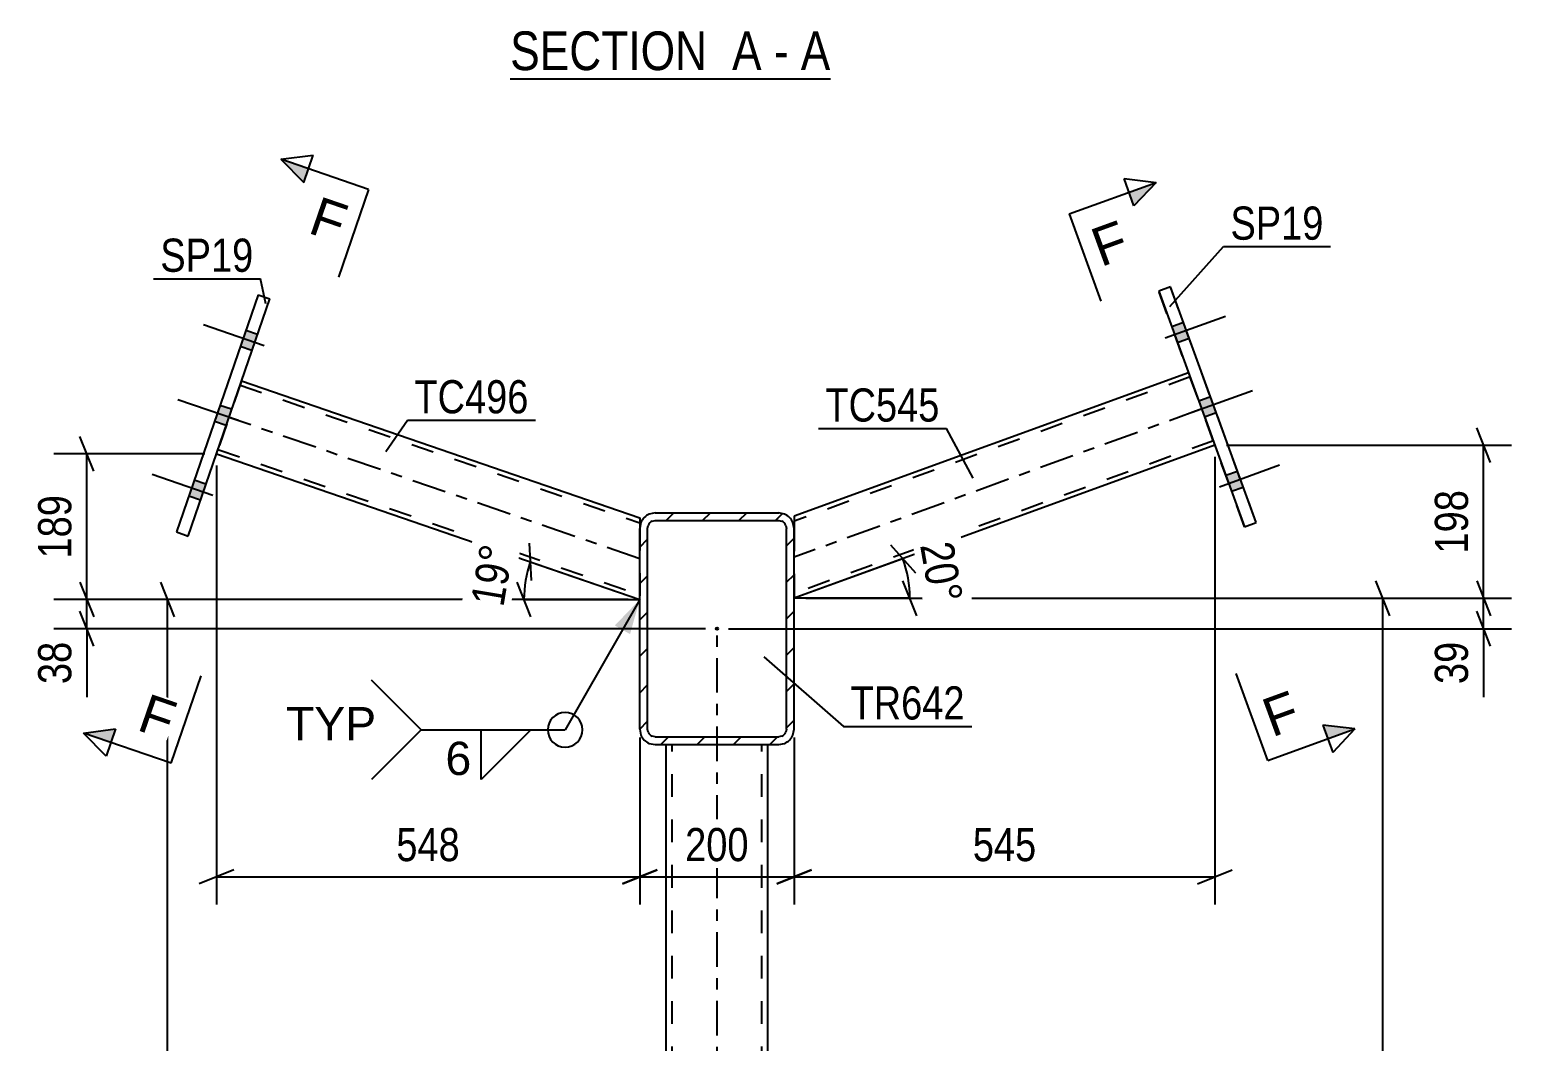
# Model space of a CAD drawing. Header units: millimetres. Extents: x 0 to 841, y 0 to 594.
# Drawn here: x 369.2 to 497.2, y 273.4 to 360.7 of the extents above; entities that cross this region are included whole.
import ezdxf

# ---------------------------------------------------------------- set-up
doc = ezdxf.new("R2010")
doc.units = ezdxf.units.MM
doc.linetypes.add('DXK_LINE_DOT2', pattern=[3.9198, 1.9599, -1.9599])
doc.linetypes.add('DXK_LINE_DOT3', pattern=[5.9187, 2.979, -0.9799, 0.9799, -0.9799])
doc.styles.add('Arial', font='ARIAL.TTF', dxfattribs={"height": 0.2})
doc.styles.add('Arial Narrow', font='ARIALN.TTF', dxfattribs={"height": 0.2})

# ---------------------------------------------------------------- blocks, each defined once
blk = doc.blocks.new('Unknown-761543589-13 - 3918')
at = {"color": 6, "linetype": 'Continuous'}
blk.add_line((410.73, 356.48), (438.38, 356.48), dxfattribs=at)
at = {"color": 0, "linetype": 'Continuous'}
for points in [[(428.84, 357.23), (428.84, 360.73), (410.73, 360.73), (410.73, 357.23)], [(432.45, 357.23), (432.45, 360.73), (429.89, 360.73), (429.89, 357.23)], [(434.77, 357.23), (434.77, 360.73), (433.5, 360.73), (433.5, 357.23)], [(438.38, 357.23), (438.38, 360.73), (435.82, 360.73), (435.82, 357.23)]]:
    blk.add_wipeout(points, dxfattribs=at)
at = {"color": 7, "linetype": 'Continuous', "style": 'Arial Narrow'}
for s, p in [('SECTION ', (410.73, 357.23)), ('A', (429.89, 357.23)), ('A', (435.82, 357.23)), ('-', (433.5, 357.23))]:
    blk.add_text(s, height=3.34, dxfattribs=at).set_placement(p)
blk = doc.blocks.new('Part-761543589-3634 - 3560')
at = {"color": 2, "linetype": 'Continuous'}
for p, q in [((467.74, 338.53), (466.74, 338.16)), ((466.74, 338.16), (474.15, 317.8)), ((475.15, 318.17), (467.74, 338.53)), ((474.15, 317.8), (475.15, 318.17))]:
    blk.add_line(p, q, dxfattribs=at)
at = {"color": 7, "linetype": 'DXK_LINE_DOT2'}
for p, q in [((474.15, 317.8), (466.74, 338.16)), ((475.15, 318.17), (467.74, 338.53))]:
    blk.add_line(p, q, dxfattribs=at)
blk = doc.blocks.new('Bolt-761543589-3649 - 3560')
at = {"linetype": 'Continuous'}
for points in [[(467.86, 335.09), (468.36, 333.71), (469.36, 334.08), (468.86, 335.46)], [(467.86, 335.09), (468.36, 333.71), (469.36, 334.08), (468.86, 335.46)], [(467.86, 335.09), (468.36, 333.71), (469.36, 334.08), (468.86, 335.46)], [(470.2, 328.67), (470.7, 327.29), (471.7, 327.66), (471.2, 329.04)], [(470.2, 328.67), (470.7, 327.29), (471.7, 327.66), (471.2, 329.04)], [(472.53, 322.25), (473.03, 320.87), (474.04, 321.24), (473.54, 322.61)], [(472.53, 322.25), (473.03, 320.87), (474.04, 321.24), (473.54, 322.61)], [(472.53, 322.25), (473.03, 320.87), (474.04, 321.24), (473.54, 322.61)]]:
    blk.add_hatch(color=1, dxfattribs=at).paths.add_polyline_path(points)
at = {"color": 1, "linetype": 'Continuous'}
for p, q in [((467.3, 334.11), (472.5, 336)), ((467.3, 334.11), (472.5, 336)), ((467.3, 334.11), (472.5, 336)), ((467.86, 335.09), (468.86, 335.46)), ((467.86, 335.09), (468.86, 335.46)), ((467.86, 335.09), (468.86, 335.46)), ((468.36, 333.71), (469.36, 334.08)), ((468.36, 333.71), (469.36, 334.08)), ((468.36, 333.71), (469.36, 334.08)), ((469.63, 327.69), (474.83, 329.58)), ((469.63, 327.69), (474.83, 329.58)), ((470.2, 328.67), (471.2, 329.04)), ((470.2, 328.67), (471.2, 329.04)), ((470.7, 327.29), (471.7, 327.66)), ((470.7, 327.29), (471.7, 327.66)), ((471.97, 321.26), (477.17, 323.16)), ((471.97, 321.26), (477.17, 323.16)), ((471.97, 321.26), (477.17, 323.16)), ((472.53, 322.25), (473.54, 322.61)), ((472.53, 322.25), (473.54, 322.61)), ((472.53, 322.25), (473.54, 322.61)), ((473.03, 320.87), (474.04, 321.24)), ((473.03, 320.87), (474.04, 321.24)), ((473.03, 320.87), (474.04, 321.24))]:
    blk.add_line(p, q, dxfattribs=at)
blk = doc.blocks.new('Part-761543589-3574 - 3560')
at = {"color": 7, "linetype": 'DXK_LINE_DOT2'}
for p, q in [((387.53, 330.41), (385.36, 324.1)), ((387.4, 330.03), (421.92, 318.14)), ((385.49, 324.48), (421.92, 311.94)), ((421.92, 318.5), (421.92, 318.57)), ((421.92, 317.72), (421.92, 311.52))]:
    blk.add_line(p, q, dxfattribs=at)
at = {"color": 2, "linetype": 'Continuous'}
for p, q in [((387.53, 330.41), (421.92, 318.57)), ((385.36, 324.1), (421.92, 311.52)), ((421.92, 318.57), (421.92, 318.5)), ((421.92, 318.5), (421.92, 317.72)), ((421.92, 317.72), (421.92, 317.67))]:
    blk.add_line(p, q, dxfattribs=at)
at = {"color": 7, "linetype": 'DXK_LINE_DOT3'}
blk.add_line((421.92, 315.04), (386.44, 327.25), dxfattribs=at)
blk = doc.blocks.new('Part-761543589-3609 - 3560')
at = {"color": 2, "linetype": 'Continuous'}
for p, q in [((469.31, 331.11), (435.25, 318.72)), ((471.59, 324.85), (435.25, 311.63)), ((435.25, 318.72), (435.25, 317.87)), ((435.25, 317.87), (435.25, 317.67))]:
    blk.add_line(p, q, dxfattribs=at)
at = {"color": 7, "linetype": 'DXK_LINE_DOT2'}
for p, q in [((469.44, 330.74), (435.25, 318.29)), ((469.31, 331.11), (471.59, 324.85)), ((471.45, 325.23), (435.25, 312.05)), ((435.25, 318.72), (435.25, 318.65)), ((435.25, 318.65), (435.25, 318.47)), ((435.25, 317.67), (435.25, 311.63))]:
    blk.add_line(p, q, dxfattribs=at)
at = {"color": 7, "linetype": 'DXK_LINE_DOT3'}
blk.add_line((470.45, 327.98), (435.25, 315.17), dxfattribs=at)
blk = doc.blocks.new('Part-761543589-3619 - 3560')
at = {"color": 2, "linetype": 'Continuous'}
for p, q in [((388.96, 337.84), (381.91, 317.36)), ((388.96, 337.84), (389.97, 337.5)), ((382.92, 317.01), (389.97, 337.5)), ((381.91, 317.36), (382.92, 317.01))]:
    blk.add_line(p, q, dxfattribs=at)
blk = doc.blocks.new('Bolt-761543589-3646 - 3560')
at = {"linetype": 'Continuous'}
for points in [[(388.43, 333.02), (388.91, 334.41), (387.9, 334.76), (387.42, 333.37)], [(388.43, 333.02), (388.91, 334.41), (387.9, 334.76), (387.42, 333.37)], [(388.43, 333.02), (388.91, 334.41), (387.9, 334.76), (387.42, 333.37)], [(386.2, 326.56), (386.68, 327.95), (385.67, 328.29), (385.2, 326.91)], [(386.2, 326.56), (386.68, 327.95), (385.67, 328.29), (385.2, 326.91)], [(383.98, 320.1), (384.46, 321.49), (383.45, 321.83), (382.97, 320.45)], [(383.98, 320.1), (384.46, 321.49), (383.45, 321.83), (382.97, 320.45)], [(383.98, 320.1), (384.46, 321.49), (383.45, 321.83), (382.97, 320.45)]]:
    blk.add_hatch(color=1, dxfattribs=at).paths.add_polyline_path(points)
at = {"color": 1, "linetype": 'Continuous'}
for p, q in [((389.49, 333.43), (384.25, 335.23)), ((389.49, 333.43), (384.25, 335.23)), ((389.49, 333.43), (384.25, 335.23)), ((388.91, 334.41), (387.9, 334.76)), ((388.91, 334.41), (387.9, 334.76)), ((388.91, 334.41), (387.9, 334.76)), ((388.43, 333.02), (387.42, 333.37)), ((388.43, 333.02), (387.42, 333.37)), ((388.43, 333.02), (387.42, 333.37)), ((387.26, 326.97), (382.03, 328.77)), ((387.26, 326.97), (382.03, 328.77)), ((386.68, 327.95), (385.67, 328.29)), ((386.68, 327.95), (385.67, 328.29)), ((386.2, 326.56), (385.2, 326.91)), ((386.2, 326.56), (385.2, 326.91)), ((385.04, 320.51), (379.81, 322.31)), ((385.04, 320.51), (379.81, 322.31)), ((385.04, 320.51), (379.81, 322.31)), ((384.46, 321.49), (383.45, 321.83)), ((384.46, 321.49), (383.45, 321.83)), ((384.46, 321.49), (383.45, 321.83)), ((383.98, 320.1), (382.97, 320.45)), ((383.98, 320.1), (382.97, 320.45)), ((383.98, 320.1), (382.97, 320.45))]:
    blk.add_line(p, q, dxfattribs=at)
blk = doc.blocks.new('Part-761543589-3663 - 3560')
at = {"color": 7, "linetype": 'DXK_LINE_DOT3'}
blk.add_line((428.59, 96.34), (428.59, 309.01), dxfattribs=at)
at = {"color": 2, "linetype": 'Continuous'}
for p, q in [((424.19, 223.9), (424.19, 299.01)), ((432.99, 223.9), (432.99, 299.01))]:
    blk.add_line(p, q, dxfattribs=at)
at = {"color": 7, "linetype": 'DXK_LINE_DOT2'}
for p, q in [((424.19, 299.01), (432.99, 299.01)), ((424.72, 106.34), (424.72, 299.01)), ((432.45, 106.34), (432.45, 299.01))]:
    blk.add_line(p, q, dxfattribs=at)
blk = doc.blocks.new('Part-761543589-3668 - 3560')
at = {"linetype": 'Continuous'}
h = blk.add_hatch(dxfattribs=at)
h.set_pattern_fill('', scale=0.7, style=0, pattern_type=0)
h.set_pattern_definition([(45, (421.9192, 300.341), (-1.57154, 1.57154), [])])
h.paths.add_polyline_path([(421.92, 317.67), (421.92, 300.34), (422.02, 299.83), (422.31, 299.4), (422.74, 299.11), (423.25, 299.01), (433.92, 299.01), (434.43, 299.11), (434.86, 299.4), (435.15, 299.83), (435.25, 300.34), (435.25, 317.67), (435.15, 318.18), (434.86, 318.62), (434.43, 318.91), (433.92, 319.01), (423.25, 319.01), (422.74, 318.91), (422.31, 318.62), (422.02, 318.18)])
h.paths.add_polyline_path([(422.78, 318.15), (423, 318.29), (423.25, 318.34), (433.92, 318.34), (434.17, 318.29), (434.39, 318.15), (434.54, 317.93), (434.59, 317.67), (434.59, 300.34), (434.54, 300.09), (434.39, 299.87), (434.17, 299.73), (433.92, 299.67), (423.25, 299.67), (423, 299.73), (422.78, 299.87), (422.64, 300.09), (422.59, 300.34), (422.59, 317.67), (422.64, 317.93)])
blk.add_hatch(color=30, dxfattribs=at).paths.add_polyline_path([(428.59, 308.91, -1), (428.59, 309.11, -1)])
at = {"color": 2, "linetype": 'Continuous'}
for p, q in [((423.25, 319.01), (422.74, 318.91)), ((423.25, 319.01), (433.92, 319.01)), ((434.43, 318.91), (433.92, 319.01)), ((422.02, 318.18), (421.92, 317.67)), ((421.92, 300.34), (421.92, 317.67)), ((422.59, 317.67), (422.64, 317.93)), ((422.59, 300.34), (422.59, 317.67)), ((423, 318.29), (423.25, 318.34)), ((423.25, 318.34), (433.92, 318.34)), ((433.92, 318.34), (434.17, 318.29)), ((434.54, 317.93), (434.59, 317.67)), ((434.59, 300.34), (434.59, 317.67)), ((435.25, 317.67), (435.15, 318.18)), ((435.25, 300.34), (435.25, 317.67)), ((421.92, 300.34), (422.02, 299.83)), ((422.64, 300.09), (422.59, 300.34)), ((423.25, 299.67), (423, 299.73)), ((423.25, 299.67), (433.92, 299.67)), ((434.17, 299.73), (433.92, 299.67)), ((434.59, 300.34), (434.54, 300.09)), ((435.15, 299.83), (435.25, 300.34)), ((422.74, 299.11), (423.25, 299.01)), ((423.25, 299.01), (433.92, 299.01)), ((433.92, 299.01), (434.43, 299.11))]:
    blk.add_line(p, q, dxfattribs=at)
at = {"color": 7, "linetype": 'DXK_LINE_DOT3'}
blk.add_line((428.59, 309.01), (428.59, 309.01), dxfattribs=at)
at = {"color": 30, "linetype": 'DXK_LINE_DOT3'}
blk.add_line((428.59, 309.01), (428.59, 309.01), dxfattribs=at)
at = {"color": 30, "linetype": 'Continuous'}
blk.add_circle((428.59, 309.01), 0.1, dxfattribs=at)
at = {"color": 2, "linetype": 'Continuous'}
for centre, radius, start, end in [((423.25, 317.67), 1.33, 112.5, 157.5), ((433.92, 317.67), 1.33, 22.5, 67.5), ((423.25, 317.67), 0.667, 112.5, 157.5), ((433.92, 317.67), 0.667, 22.5, 67.5), ((423.25, 300.34), 1.33, 202.5, 247.5), ((423.25, 300.34), 0.667, 202.5, 247.5), ((433.92, 300.34), 0.667, 292.5, 337.5), ((433.92, 300.34), 1.33, 292.5, 337.5)]:
    blk.add_arc(centre, radius, start, end, dxfattribs=at)
blk = doc.blocks.new('StraightDimension-761543589-3776 - 3560')
at = {"color": 7, "linetype": 'Continuous'}
for p, q in [((381.75, 310.02), (380.55, 313.02)), ((420.92, 311.52), (378.3, 311.52)), ((381.15, 94.9), (381.15, 311.52))]:
    blk.add_line(p, q, dxfattribs=at)
blk = doc.blocks.new('StraightDimension-761543589-3797 - 3560')
at = {"color": 7, "linetype": 'Continuous'}
for p, q in [((494.19, 313.13), (495.39, 310.13)), ((436.25, 311.63), (497.19, 311.63)), ((494.79, 309.01), (494.79, 311.63)), ((495.39, 307.51), (494.19, 310.51)), ((429.59, 309.01), (497.19, 309.01)), ((494.79, 309.01), (494.79, 303.1)), ((494.79, 309.01), (494.79, 303.1))]:
    blk.add_line(p, q, dxfattribs=at)
at = {"color": 0}
blk.add_wipeout([(494.04, 308.48), (489.84, 308.48), (489.84, 303.63), (494.04, 303.63)], dxfattribs=at)
at = {"color": 3, "style": 'Arial Narrow'}
blk.add_text('39', height=2.863, rotation=90.0002, dxfattribs=at).set_placement((493.44, 304.23))
blk = doc.blocks.new('StraightDimension-761543589-3787 - 3560')
at = {"color": 7, "linetype": 'Continuous'}
for p, q in [((495.39, 323.35), (494.19, 326.35)), ((472.59, 324.85), (497.19, 324.85)), ((494.79, 311.63), (494.79, 324.85)), ((494.19, 313.13), (495.39, 310.13)), ((436.25, 311.63), (497.19, 311.63))]:
    blk.add_line(p, q, dxfattribs=at)
at = {"color": 0}
blk.add_wipeout([(494.04, 321.58), (489.84, 321.58), (489.84, 314.9), (494.04, 314.9)], dxfattribs=at)
at = {"color": 3, "style": 'Arial Narrow'}
blk.add_text('198', height=2.863, rotation=90.0002, dxfattribs=at).set_placement((493.44, 315.5))
blk = doc.blocks.new('StraightDimension-761543589-3859 - 3560')
at = {"color": 7, "linetype": 'Continuous'}
for p, q in [((385.36, 323.1), (385.36, 285.19)), ((421.92, 299.61), (421.92, 285.19)), ((386.86, 288.19), (383.86, 286.99)), ((420.42, 286.99), (423.42, 288.19)), ((385.36, 287.59), (421.92, 287.59))]:
    blk.add_line(p, q, dxfattribs=at)
at = {"color": 0}
blk.add_wipeout([(406.98, 288.34), (406.98, 292.54), (400.3, 292.54), (400.3, 288.34)], dxfattribs=at)
at = {"color": 3, "style": 'Arial Narrow'}
blk.add_text('548', height=2.863, dxfattribs=at).set_placement((400.9, 288.94))
blk = doc.blocks.new('StraightDimension-761543589-3741 - 3560')
at = {"color": 7, "linetype": 'Continuous'}
for p, q in [((373.58, 313.02), (374.78, 310.02)), ((420.92, 311.52), (371.33, 311.52)), ((374.18, 309.01), (374.18, 311.52)), ((374.78, 307.51), (373.58, 310.51)), ((427.59, 309.01), (371.33, 309.01)), ((374.18, 309.01), (374.18, 303.1)), ((374.18, 309.01), (374.18, 303.1))]:
    blk.add_line(p, q, dxfattribs=at)
at = {"color": 0}
blk.add_wipeout([(373.43, 308.48), (369.23, 308.48), (369.23, 303.63), (373.43, 303.63)], dxfattribs=at)
at = {"color": 3, "style": 'Arial Narrow'}
blk.add_text('38', height=2.863, rotation=90.0002, dxfattribs=at).set_placement((372.83, 304.23))
blk = doc.blocks.new('StraightDimension-761543589-3879 - 3560')
at = {"color": 7, "linetype": 'Continuous'}
for p, q in [((471.59, 323.85), (471.59, 285.19)), ((435.25, 299.61), (435.25, 285.19)), ((436.75, 288.19), (433.75, 286.99)), ((470.09, 286.99), (473.09, 288.19)), ((435.25, 287.59), (471.59, 287.59))]:
    blk.add_line(p, q, dxfattribs=at)
at = {"color": 0}
blk.add_wipeout([(456.76, 288.34), (456.76, 292.54), (450.08, 292.54), (450.08, 288.34)], dxfattribs=at)
at = {"color": 3, "style": 'Arial Narrow'}
blk.add_text('545', height=2.863, dxfattribs=at).set_placement((450.68, 288.94))
blk = doc.blocks.new('StraightDimension-761543589-3731 - 3560')
at = {"color": 7, "linetype": 'Continuous'}
for p, q in [((374.78, 322.6), (373.58, 325.6)), ((384.36, 324.1), (371.33, 324.1)), ((374.18, 311.52), (374.18, 324.1)), ((373.58, 313.02), (374.78, 310.02)), ((420.92, 311.52), (371.33, 311.52))]:
    blk.add_line(p, q, dxfattribs=at)
at = {"color": 0}
blk.add_wipeout([(373.43, 321.15), (369.23, 321.15), (369.23, 314.47), (373.43, 314.47)], dxfattribs=at)
at = {"color": 3, "style": 'Arial Narrow'}
blk.add_text('189', height=2.863, rotation=90.0002, dxfattribs=at).set_placement((372.83, 315.07))
blk = doc.blocks.new('StraightDimension-761543589-3832 - 3560')
at = {"color": 7, "linetype": 'Continuous'}
for p, q in [((486.69, 310.13), (485.49, 313.13)), ((436.25, 311.63), (488.49, 311.63)), ((486.09, 94.99), (486.09, 311.63))]:
    blk.add_line(p, q, dxfattribs=at)
blk = doc.blocks.new('StraightDimension-761543589-3869 - 3560')
at = {"color": 7, "linetype": 'Continuous'}
for p, q in [((421.92, 299.61), (421.92, 285.19)), ((435.25, 299.61), (435.25, 285.19)), ((423.42, 288.19), (420.42, 286.99)), ((433.75, 286.99), (436.75, 288.19)), ((421.92, 287.59), (435.25, 287.59))]:
    blk.add_line(p, q, dxfattribs=at)
at = {"color": 0}
blk.add_wipeout([(431.93, 288.34), (431.93, 292.54), (425.24, 292.54), (425.24, 288.34)], dxfattribs=at)
at = {"color": 3, "style": 'Arial Narrow'}
blk.add_text('200', height=2.863, dxfattribs=at).set_placement((425.84, 288.94))
blk = doc.blocks.new('AngleDimension-761543589-11046 - 3560')
at = {"color": 7, "linetype": 'Continuous'}
for p, q in [((412.38, 316.38), (412.54, 313.16)), ((412.46, 314.77), (421.92, 311.52)), ((412.52, 310.02), (411.32, 313.02)), ((420.92, 311.52), (411.92, 311.52)), ((411.92, 311.52), (421.92, 311.52))]:
    blk.add_line(p, q, dxfattribs=at)
blk.add_arc((421.92, 311.52), 10, 161.0038, 180, dxfattribs=at)
at = {"color": 0}
blk.add_wipeout([(411.7, 316.5), (407.56, 317.19), (406.49, 310.82), (410.64, 310.13)], dxfattribs=at)
at = {"color": 3, "style": 'Arial Narrow'}
blk.add_text('19°', height=2.863, rotation=80.5006, dxfattribs=at).set_placement((410.14, 310.82))
blk = doc.blocks.new('AngleDimension-761543589-11060 - 3560')
at = {"color": 7, "linetype": 'Continuous'}
for p, q in [((443.57, 316.25), (445.73, 313.84)), ((444.65, 315.05), (435.25, 311.63)), ((445.85, 310.13), (444.65, 313.13)), ((445.25, 311.63), (435.25, 311.63)), ((436.25, 311.63), (445.25, 311.63))]:
    blk.add_line(p, q, dxfattribs=at)
blk.add_arc((435.25, 311.63), 10, 0, 19.9997, dxfattribs=at)
at = {"color": 0}
blk.add_wipeout([(446.55, 310.34), (450.68, 311.07), (449.56, 317.43), (445.43, 316.7)], dxfattribs=at)
at = {"color": 3, "style": 'Arial Narrow'}
blk.add_text('20°', height=2.863, rotation=-80.0021, dxfattribs=at).set_placement((446.12, 316.21))
blk = doc.blocks.new('Mark-761543589-3570 - 3560')
at = {"color": 0}
blk.add_wipeout([(412.33, 327.6), (412.33, 330.6), (402.46, 330.6), (402.46, 327.6)], dxfattribs=at)
blk.add_wipeout([(412.33, 327.6), (412.33, 330.6), (402.46, 330.6), (402.46, 327.6)], dxfattribs=at)
at = {"color": 30, "linetype": 'Continuous'}
for p, q in [((400, 324.3), (401.86, 327)), ((401.86, 327), (412.93, 327))]:
    blk.add_line(p, q, dxfattribs=at)
at = {"color": 3, "style": 'Arial Narrow'}
blk.add_text('TC496', height=2.863, dxfattribs=at).set_placement((402.46, 327.6))
blk = doc.blocks.new('SectionMark-761543589-3889 - 3560')
at = {"linetype": 'Continuous'}
for points in [[(393.3, 348.72), (392.9, 347.54), (390.94, 349.54)], [(376.66, 300.36), (376.25, 299.18), (373.89, 299.99)]]:
    blk.add_hatch(color=6, dxfattribs=at).paths.add_polyline_path(points)
at = {"color": 6, "linetype": 'Continuous'}
for p, q in [((390.94, 349.54), (393.71, 349.9)), ((390.94, 349.54), (392.9, 347.54)), ((392.9, 347.54), (393.71, 349.9)), ((373.89, 299.99), (376.66, 300.36)), ((375.84, 298), (373.89, 299.99)), ((376.66, 300.36), (375.84, 298))]:
    blk.add_line(p, q, dxfattribs=at)
at = {"color": 0, "linetype": 'Continuous'}
for points in [[(395.85, 342.29), (396.99, 345.6), (394.29, 346.53), (393.16, 343.22)], [(381.07, 299.37), (382.21, 302.68), (379.52, 303.61), (378.38, 300.3)]]:
    blk.add_wipeout(points, dxfattribs=at)
at = {"color": 6, "linetype": 'Continuous'}
for p, q in [((398.51, 346.93), (390.94, 349.54)), ((398.51, 346.93), (395.9, 339.37)), ((381.45, 297.39), (384.05, 304.95)), ((381.45, 297.39), (373.89, 299.99))]:
    blk.add_line(p, q, dxfattribs=at)
at = {"color": 3, "linetype": 'Continuous', "style": 'Arial'}
for p in [(393.16, 343.22), (378.38, 300.3)]:
    blk.add_text('F', height=3.34, rotation=-18.9936, dxfattribs=at).set_placement(p)
blk = doc.blocks.new('WeldMark-761543589-3910 - 3560')
at = {"linetype": 'Continuous'}
blk.add_hatch(color=30, dxfattribs=at).paths.add_polyline_path([(419.77, 309.29), (421.92, 311.52), (421.08, 308.54)])
at = {"color": 30, "linetype": 'Continuous'}
for p in [(421.92, 311.52), (403.04, 300.28)]:
    blk.add_line(p, (415.47, 300.28), dxfattribs=at)
at = {"color": 3, "linetype": 'Continuous'}
for p, q in [((403.04, 300.28), (398.76, 304.57)), ((403.04, 300.28), (398.76, 296)), ((408.22, 300.28), (412.51, 300.28)), ((412.51, 300.28), (408.22, 296)), ((408.22, 296), (408.22, 300.28))]:
    blk.add_line(p, q, dxfattribs=at)
for start, end in [(90, 270), (270, 90)]:
    blk.add_arc((415.47, 300.28), 1.5, start, end, dxfattribs=at)
at = {"color": 0}
blk.add_wipeout([(407.57, 296.18), (407.57, 299.58), (404.94, 299.58), (404.94, 296.18)], dxfattribs=at)
at = {"color": 3, "style": 'Arial'}
blk.add_text('6', height=2.87, dxfattribs=at).set_placement((405.14, 296.38))
at = {"color": 0, "linetype": 'Continuous'}
blk.add_wipeout([(399.14, 299.38), (399.14, 302.38), (391.37, 302.38), (391.37, 299.38)], dxfattribs=at)
blk.add_wipeout([(399.14, 299.38), (399.14, 302.38), (391.37, 302.38), (391.37, 299.38)], dxfattribs=at)
at = {"color": 3, "linetype": 'Continuous', "style": 'Arial'}
blk.add_text('TYP', height=2.865, dxfattribs=at).set_placement((391.37, 299.38))
blk = doc.blocks.new('Mark-761543589-3605 - 3560')
at = {"color": 0}
blk.add_wipeout([(447.82, 326.89), (447.82, 329.89), (437.95, 329.89), (437.95, 326.89)], dxfattribs=at)
blk.add_wipeout([(447.82, 326.89), (447.82, 329.89), (437.95, 329.89), (437.95, 326.89)], dxfattribs=at)
at = {"color": 30, "linetype": 'Continuous'}
for p in [(437.35, 326.29), (450.7, 322.01)]:
    blk.add_line(p, (448.42, 326.29), dxfattribs=at)
at = {"color": 3, "style": 'Arial Narrow'}
blk.add_text('TC545', height=2.863, dxfattribs=at).set_placement((437.95, 326.89))
blk = doc.blocks.new('Mark-761543589-3615 - 3560')
at = {"color": 0}
blk.add_wipeout([(388.56, 339.82), (388.56, 342.82), (380.52, 342.82), (380.52, 339.82)], dxfattribs=at)
blk.add_wipeout([(388.56, 339.82), (388.56, 342.82), (380.52, 342.82), (380.52, 339.82)], dxfattribs=at)
at = {"color": 30, "linetype": 'Continuous'}
for p in [(379.92, 339.22), (389.64, 337.06)]:
    blk.add_line(p, (389.16, 339.22), dxfattribs=at)
at = {"color": 3, "style": 'Arial Narrow'}
blk.add_text('SP19', height=2.863, dxfattribs=at).set_placement((380.52, 339.82))
blk = doc.blocks.new('Mark-761543589-3630 - 3560')
at = {"color": 0}
blk.add_wipeout([(480.97, 342.59), (480.97, 345.59), (472.93, 345.59), (472.93, 342.59)], dxfattribs=at)
blk.add_wipeout([(480.97, 342.59), (480.97, 345.59), (472.93, 345.59), (472.93, 342.59)], dxfattribs=at)
at = {"color": 30, "linetype": 'Continuous'}
for p, q in [((467.69, 336.82), (472.33, 341.99)), ((472.33, 341.99), (481.57, 341.99))]:
    blk.add_line(p, q, dxfattribs=at)
at = {"color": 3, "style": 'Arial Narrow'}
blk.add_text('SP19', height=2.863, dxfattribs=at).set_placement((472.93, 342.59))
blk = doc.blocks.new('Mark-761543589-3664 - 3560')
at = {"color": 0}
blk.add_wipeout([(449.99, 301.17), (449.99, 304.17), (440.12, 304.17), (440.12, 301.17)], dxfattribs=at)
blk.add_wipeout([(449.99, 301.17), (449.99, 304.17), (440.12, 304.17), (440.12, 301.17)], dxfattribs=at)
at = {"color": 30, "linetype": 'Continuous'}
for p, q in [((432.62, 306.58), (439.52, 300.57)), ((439.52, 300.57), (450.59, 300.57))]:
    blk.add_line(p, q, dxfattribs=at)
at = {"color": 3, "style": 'Arial Narrow'}
blk.add_text('TR642', height=2.863, dxfattribs=at).set_placement((440.12, 301.17))
blk = doc.blocks.new('SectionMark-761543589-3891 - 3560')
at = {"linetype": 'Continuous'}
for points in [[(464.59, 345.51), (464.16, 346.69), (466.51, 347.54)], [(481.34, 299.51), (480.91, 300.68), (483.68, 300.36)]]:
    blk.add_hatch(color=6, dxfattribs=at).paths.add_polyline_path(points)
at = {"color": 6, "linetype": 'Continuous'}
for p, q in [((464.59, 345.51), (463.74, 347.86)), ((463.74, 347.86), (466.51, 347.54)), ((466.51, 347.54), (464.59, 345.51)), ((483.68, 300.36), (480.91, 300.68)), ((480.91, 300.68), (481.76, 298.33)), ((483.68, 300.36), (481.76, 298.33))]:
    blk.add_line(p, q, dxfattribs=at)
at = {"color": 0, "linetype": 'Continuous'}
for points in [[(464.41, 341.19), (463.21, 344.48), (460.53, 343.5), (461.73, 340.21)], [(479.19, 300.59), (477.99, 303.88), (475.31, 302.9), (476.51, 299.61)]]:
    blk.add_wipeout(points, dxfattribs=at)
at = {"color": 6, "linetype": 'Continuous'}
for p, q in [((459, 344.81), (466.51, 347.54)), ((459, 344.81), (461.73, 337.29)), ((476.17, 297.63), (473.43, 305.14)), ((476.17, 297.63), (483.68, 300.36))]:
    blk.add_line(p, q, dxfattribs=at)
at = {"color": 3, "linetype": 'Continuous', "style": 'Arial'}
for p in [(461.73, 340.21), (476.51, 299.61)]:
    blk.add_text('F', height=3.34, rotation=20.002, dxfattribs=at).set_placement(p)

msp = doc.modelspace()

# ---------------------------------------------------------------- block references
for name in ['Unknown-761543589-13 - 3918', 'Part-761543589-3619 - 3560', 'Part-761543589-3634 - 3560', 'Bolt-761543589-3646 - 3560', 'Bolt-761543589-3649 - 3560', 'Part-761543589-3574 - 3560', 'Part-761543589-3609 - 3560', 'Part-761543589-3668 - 3560', 'Part-761543589-3663 - 3560']:
    msp.add_blockref(name, (0, 0))

# ---------------------------------------------------------------- next in the draw order: block references
for name in ['Mark-761543589-3630 - 3560', 'StraightDimension-761543589-3776 - 3560', 'StraightDimension-761543589-3797 - 3560']:
    msp.add_blockref(name, (0, 0))

# ---------------------------------------------------------------- next in the draw order: block references
for name in ['StraightDimension-761543589-3787 - 3560', 'StraightDimension-761543589-3859 - 3560']:
    msp.add_blockref(name, (0, 0))

# ---------------------------------------------------------------- next in the draw order: block references
for name in ['StraightDimension-761543589-3879 - 3560', 'StraightDimension-761543589-3741 - 3560']:
    msp.add_blockref(name, (0, 0))

# ---------------------------------------------------------------- next in the draw order: block references
for name in ['Mark-761543589-3605 - 3560', 'StraightDimension-761543589-3731 - 3560', 'StraightDimension-761543589-3832 - 3560']:
    msp.add_blockref(name, (0, 0))

# ---------------------------------------------------------------- next in the draw order: block references
for name in ['SectionMark-761543589-3889 - 3560', 'SectionMark-761543589-3891 - 3560', 'Mark-761543589-3570 - 3560', 'AngleDimension-761543589-11060 - 3560', 'AngleDimension-761543589-11046 - 3560', 'Mark-761543589-3664 - 3560', 'StraightDimension-761543589-3869 - 3560']:
    msp.add_blockref(name, (0, 0))

# ---------------------------------------------------------------- next in the draw order: block references
for name in ['Mark-761543589-3615 - 3560', 'WeldMark-761543589-3910 - 3560']:
    msp.add_blockref(name, (0, 0))

doc.saveas('drawing.dxf')
